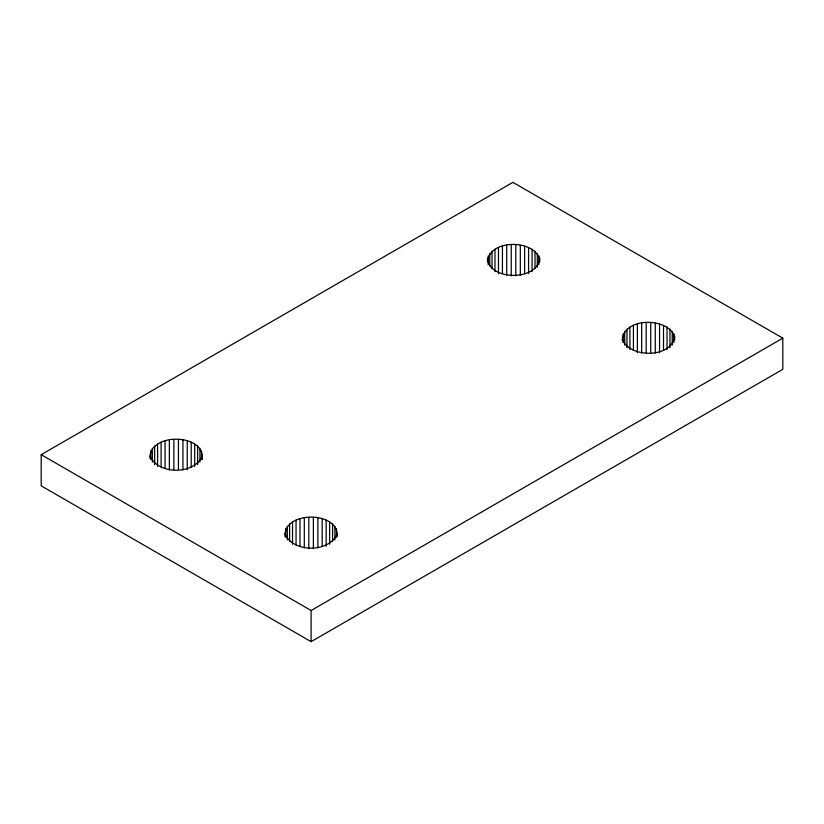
<?xml version="1.0" encoding="UTF-8"?>
<svg xmlns="http://www.w3.org/2000/svg" width="824" height="824" viewBox="0 0 824 824"><rect width="100%" height="100%" fill="white"/><g stroke="black" fill="none" stroke-linecap="round" stroke-linejoin="round"><path stroke-width="1.24" d="M487.375 258.571C489.714 281.005 537.33 281.005 539.658 258.571C532.685 239.341 490.435 239.248 487.375 261.064M622.326 340.219C623.438 317.086 667.697 316.983 674.609 336.48C671.797 358.461 629.289 358.378 622.326 339.127M202.292 459.73C205.619 432.827 148.66 432.291 150.009 458.34M202.292 455.991C194.165 474.974 158.136 474.974 150.009 455.991M337.243 536.403C338.839 510.643 283.353 510.643 284.96 536.403M337.243 533.901C329.106 552.894 293.087 552.894 284.96 533.901M41.2 454.673L512.899 182.341L782.8 338.159L782.8 369.327L311.101 641.659L41.2 485.841L41.2 454.673L311.101 610.502L782.8 338.159M674.609 336.48L674.609 340.219M673.816 333.885L673.816 342.609M672.25 331.403L672.25 345.112M669.964 329.116L669.964 347.81M667.028 327.087L667.028 349.531M663.526 325.398L663.526 350.324M659.561 324.069L659.561 352.744M655.265 323.173L655.265 353.084M650.754 322.709L650.754 352.631M646.181 322.709L646.181 352.631M641.68 323.173L641.68 353.084M637.385 324.069L637.385 352.744M633.419 325.398L633.419 350.324M629.917 327.087L629.917 349.531M626.971 329.116L626.971 347.81M624.685 331.403L624.685 345.112M623.119 333.885L623.119 342.609M539.658 258.571L539.658 262.31M538.865 255.976L538.865 264.7M537.299 253.493L537.299 267.203M535.013 251.207L535.013 268.655M532.077 249.178L532.077 271.621M528.575 247.478L528.575 273.661M524.61 246.16L524.61 273.589M520.315 245.253L520.315 275.175M515.803 244.8L515.803 275.968M511.23 244.8L511.23 275.968M506.729 245.253L506.729 275.175M502.434 246.16L502.434 273.589M498.469 247.478L498.469 273.661M494.966 249.178L494.966 271.621M492.021 251.207L492.021 268.655M489.734 253.493L489.734 265.956M488.179 255.976L488.179 264.7M336.45 528.668L336.45 537.392M334.884 526.186L334.884 539.895M332.597 523.899L332.597 541.347M329.651 521.87L329.651 544.314M326.149 520.171L326.149 546.353M322.184 518.852L322.184 546.281M317.889 517.946L317.889 547.867M313.388 517.493L313.388 548.66M311.101 610.502L311.101 641.659M308.815 517.493L308.815 548.66M304.303 517.946L304.303 547.867M300.008 518.852L300.008 546.281M296.043 520.171L296.043 545.107M292.541 521.87L292.541 544.314M289.605 523.899L289.605 541.347M287.318 526.186L287.318 539.895M285.753 528.668L285.753 537.392M201.499 450.749L201.499 459.473M199.933 448.266L199.933 461.986M197.647 445.98L197.647 464.685M194.701 443.961L194.701 466.394M191.199 442.261L191.199 467.198M187.244 440.943L187.244 469.618M182.938 440.037L182.938 469.958M178.437 439.583L178.437 469.495M173.864 439.583L173.864 469.495M169.353 440.037L169.353 469.958M165.058 440.943L165.058 468.372M161.102 442.261L161.102 467.198M157.59 443.961L157.59 466.394M154.655 445.98L154.655 464.685M152.368 448.266L152.368 461.986M150.802 450.749L150.802 459.473"/></g></svg>
